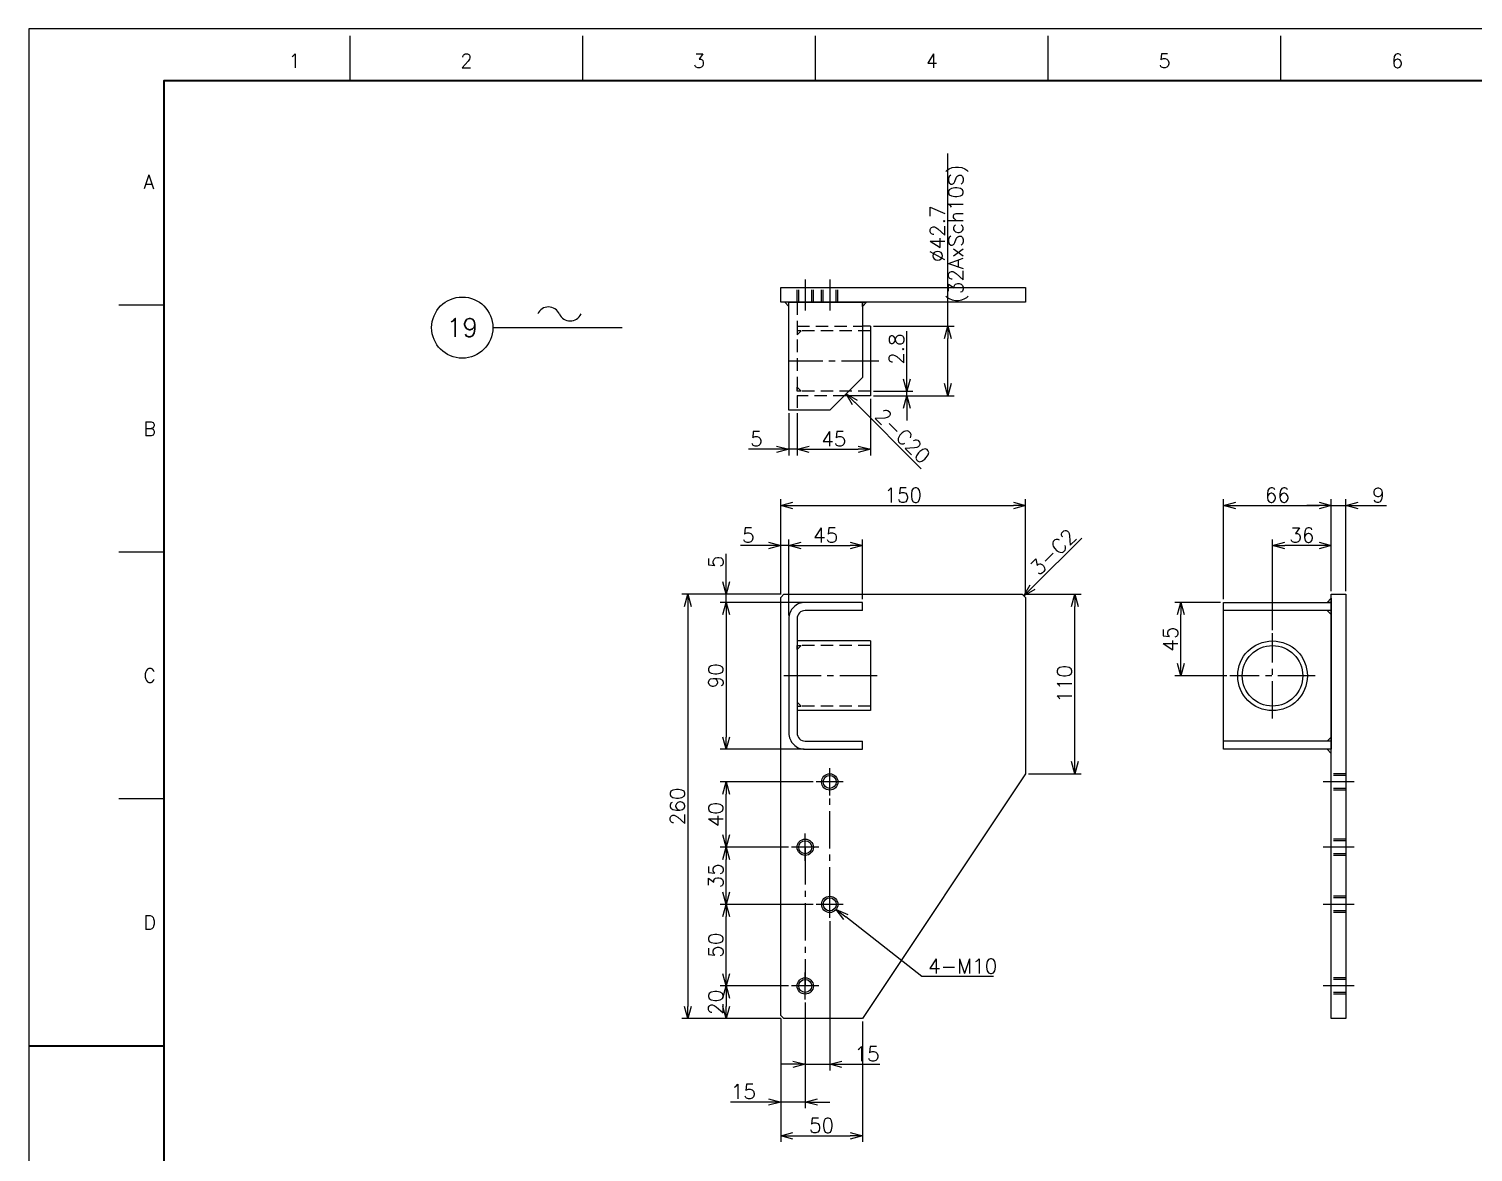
# Model space of a CAD drawing. Header units: millimetres. Extents: x 0 to 1764, y -17 to 1242.
# Drawn here: x 0 to 885, y 554 to 1242 of the extents above; entities that cross this region are included whole.
import ezdxf
from ezdxf import colors
from ezdxf.entities.mleader import LeaderData, LeaderLine
from ezdxf.enums import TextEntityAlignment as Align
from ezdxf.math import Vec2, Vec3

# ---------------------------------------------------------------- set-up
doc = ezdxf.new("R2010")
doc.units = ezdxf.units.MM
doc.header["$LTSCALE"] = 1.2
doc.header["$PDMODE"] = 99
doc.header["$PDSIZE"] = 1
doc.linetypes.add('CENTER2', pattern=[28.575, 19.05, -3.175, 3.175, -3.175])
doc.linetypes.add('HIDDEN', pattern=[9.525, 6.35, -3.175])
for name, color, linetype, lineweight in [('04_HIDDEN', 2, 'HIDDEN', 13), ('05_CENTER', 4, 'CENTER2', 13), ('08_DIM', 3, 'Continuous', 13), ('90_FRAME', 5, 'Continuous', 35)]:
    doc.layers.add(name, color=color, linetype=linetype, lineweight=lineweight)
doc.layers.add('91_BLANK', color=5, linetype='Continuous', lineweight=0, plot=False)
doc.styles.add('KSS_TXT', font='txt.shx', dxfattribs={"bigfont": 'extfont2.shx'})
doc.styles.get("Standard").update_dxf_attribs({"font": 'txt.shx', "bigfont": 'extfont2.shx'})
doc.dimstyles.new('KSS_DIM', dxfattribs={"dimscale": 3, "dimtxt": 3, "dimasz": 2.5, "dimexe": 1.25, "dimexo": 0.625, "dimtad": 1, "dimdsep": 46, "dimtxsty": 'KSS_TXT', "dimblk": 'OPEN30', "dimcen": 0, "dimazin": 2, "dimtfac": 0.75, "dimtmove": 0, "dimatfit": 3, "dimldrblk": 'OPEN30', "dimfxl": 1.25, "dimtolj": 1, "dimarcsym": 0})
doc.dimstyles.new('KSS_DIM$3', dxfattribs={"dimscale": 3, "dimtxt": 3, "dimasz": 2.5, "dimexe": 1.25, "dimexo": 0.625, "dimtad": 1, "dimtih": 1, "dimtoh": 1, "dimdsep": 46, "dimtxsty": 'KSS_TXT', "dimblk": 'OPEN30', "dimcen": 0, "dimazin": 2, "dimtfac": 0.75, "dimtofl": 0, "dimtmove": 0, "dimatfit": 3, "dimldrblk": 'OPEN30', "dimfxl": 1.25, "dimtolj": 1, "dimarcsym": 0})

# ---------------------------------------------------------------- blocks, each defined once
blk = doc.blocks.new('AM_BALLOON1')
at = {"transparency": 16777216}
blk.add_circle((0, 0), 5, dxfattribs=at)
blk.add_attdef('B_NUMBER', text='', height=3, dxfattribs=at).set_placement((0, 0), align=Align.MIDDLE_CENTER)
blk = doc.blocks.new('_OPEN')
at = {"color": 0, "linetype": 'ByBlock'}
for p, q in [((-1, 0.17), (0, 0)), ((0, 0), (-1, -0.17)), ((0, 0), (-1, 0))]:
    blk.add_line(p, q, dxfattribs=at)
blk = doc.blocks.new('p1ba05')
for centre, start, end in [((-2.95, 0.29), 24.2276, 155.5758), ((0, 1.62), 204.2276, 335.5758)]:
    blk.add_arc(centre, 1.62, start, end)
blk = doc.blocks.new('M10Tz_1')
at = {"color": 0}
for radius in [5, 4]:
    blk.add_circle((0, 0), radius, dxfattribs=at)
at = {"layer": '05_CENTER'}
for p, q in [((8.34, 0), (-8.34, 0)), ((0, -8.34), (0, 8.34))]:
    blk.add_line(p, q, dxfattribs=at)
blk = doc.blocks.new('_Open30')
at = {"color": 0, "linetype": 'ByBlock', "lineweight": -2}
for p, q in [((-1, 0.27), (0, 0)), ((0, 0), (-1, -0.27)), ((0, 0), (-1, 0))]:
    blk.add_line(p, q, dxfattribs=at)
blk = doc.blocks.new('*D160')
at = {"layer": '08_DIM', "color": 0, "lineweight": -2, "transparency": 16777216}
for p, q in [((515.6, 1014.92), (515.6, 980.31)), ((470.6, 1006.27), (470.6, 980.31)), ((478.1, 984.06), (508.1, 984.06))]:
    blk.add_line(p, q, dxfattribs=at)
at = {"layer": 'Defpoints', "color": 0, "transparency": 16777216}
for p in [(515.6, 1016.79), (470.6, 1008.14), (515.6, 984.06)]:
    blk.add_point(p, dxfattribs=at)
at = {"layer": '08_DIM', "color": 0, "lineweight": -2, "transparency": 16777216, "xscale": 7.5, "yscale": 7.5, "zscale": 7.5, "rotation": 180}
blk.add_blockref('_Open30', (470.6, 984.06), dxfattribs=at)
at = {"layer": '08_DIM', "color": 0, "lineweight": -2, "transparency": 16777216, "xscale": 7.5, "yscale": 7.5, "zscale": 7.5}
blk.add_blockref('_Open30', (515.6, 984.06), dxfattribs=at)
at = {"layer": '08_DIM', "color": 0, "transparency": 16777216, "insert": (493.1, 990.44), "char_height": 9, "attachment_point": 5, "style": 'KSS_TXT'}
blk.add_mtext('\\A1;45', dxfattribs=at)
blk = doc.blocks.new('*D161')
at = {"layer": '08_DIM', "color": 0, "lineweight": -2, "transparency": 16777216}
for p, q in [((465.6, 1006.27), (465.6, 980.31)), ((470.6, 1006.27), (470.6, 980.31)), ((458.1, 984.06), (440.85, 984.06)), ((470.6, 984.06), (465.6, 984.06)), ((478.1, 984.06), (485.6, 984.06))]:
    blk.add_line(p, q, dxfattribs=at)
at = {"layer": 'Defpoints', "color": 0, "transparency": 16777216}
for p in [(465.6, 1008.14), (470.6, 1008.14), (465.6, 984.06)]:
    blk.add_point(p, dxfattribs=at)
at = {"layer": '08_DIM', "color": 0, "lineweight": -2, "transparency": 16777216, "xscale": 7.5, "yscale": 7.5, "zscale": 7.5}
blk.add_blockref('_Open30', (465.6, 984.06), dxfattribs=at)
at = {"layer": '08_DIM', "color": 0, "lineweight": -2, "transparency": 16777216, "xscale": 7.5, "yscale": 7.5, "zscale": 7.5, "rotation": 180}
blk.add_blockref('_Open30', (470.6, 984.06), dxfattribs=at)
at = {"layer": '08_DIM', "color": 0, "transparency": 16777216, "insert": (445.72, 990.44), "char_height": 9, "attachment_point": 5, "style": 'KSS_TXT'}
blk.add_mtext('\\A1;5', dxfattribs=at)
blk = doc.blocks.new('*D162')
at = {"layer": '08_DIM', "color": 0, "lineweight": -2, "transparency": 16777216}
for p, q in [((563.05, 1059.49), (563.05, 1165.24)), ((517.47, 1059.49), (566.8, 1059.49)), ((563.05, 1024.29), (563.05, 1051.99)), ((517.47, 1016.79), (566.8, 1016.79))]:
    blk.add_line(p, q, dxfattribs=at)
at = {"layer": 'Defpoints', "color": 0, "transparency": 16777216}
for p in [(515.6, 1059.49), (563.05, 1059.49), (515.6, 1016.79)]:
    blk.add_point(p, dxfattribs=at)
at = {"layer": '08_DIM', "color": 0, "lineweight": -2, "transparency": 16777216, "xscale": 7.5, "yscale": 7.5, "zscale": 7.5}
for p, rotation in [((563.05, 1059.49), 90), ((563.05, 1016.79), 270)]:
    blk.add_blockref('_Open30', p, dxfattribs=dict(at, rotation=rotation))
at = {"layer": '08_DIM', "color": 0, "transparency": 16777216, "char_height": 9, "attachment_point": 5, "rotation": 90, "style": 'KSS_TXT'}
for s, insert in [('\\A1;(32AxSch10S)', (569.43, 1116.12)), ('\\A1;%%C42.7', (556.68, 1116.12))]:
    blk.add_mtext(s, dxfattribs=dict(at, insert=insert))
blk = doc.blocks.new('*D163')
at = {"layer": '08_DIM', "color": 0, "lineweight": -2, "transparency": 16777216}
for p, q in [((537.84, 1027.09), (537.84, 1056.34)), ((517.47, 1019.59), (541.59, 1019.59)), ((537.84, 1016.79), (537.84, 1019.59)), ((517.47, 1016.79), (541.59, 1016.79)), ((537.84, 1009.29), (537.84, 1001.79))]:
    blk.add_line(p, q, dxfattribs=at)
at = {"layer": 'Defpoints', "color": 0, "transparency": 16777216}
for p in [(515.6, 1019.59), (537.84, 1019.59), (515.6, 1016.79)]:
    blk.add_point(p, dxfattribs=at)
at = {"layer": '08_DIM', "color": 0, "lineweight": -2, "transparency": 16777216, "xscale": 7.5, "yscale": 7.5, "zscale": 7.5}
for p, rotation in [((537.84, 1019.59), 270), ((537.84, 1016.79), 90)]:
    blk.add_blockref('_Open30', p, dxfattribs=dict(at, rotation=rotation))
at = {"layer": '08_DIM', "color": 0, "transparency": 16777216, "insert": (531.47, 1045.47), "char_height": 9, "attachment_point": 5, "rotation": 90, "style": 'KSS_TXT'}
blk.add_mtext('\\A1;2.8', dxfattribs=at)
blk = doc.blocks.new('*D164')
at = {"layer": '08_DIM', "color": 0, "lineweight": -2, "transparency": 16777216}
for p, q in [((453.1, 925.1), (435.85, 925.1)), ((460.6, 895.18), (460.6, 928.85)), ((465.6, 925.1), (460.6, 925.1)), ((465.6, 882.18), (465.6, 928.85)), ((473.1, 925.1), (480.6, 925.1))]:
    blk.add_line(p, q, dxfattribs=at)
at = {"layer": 'Defpoints', "color": 0, "transparency": 16777216}
for p in [(460.6, 925.1), (460.6, 893.3), (465.6, 880.3)]:
    blk.add_point(p, dxfattribs=at)
at = {"layer": '08_DIM', "color": 0, "lineweight": -2, "transparency": 16777216, "xscale": 7.5, "yscale": 7.5, "zscale": 7.5}
blk.add_blockref('_Open30', (460.6, 925.1), dxfattribs=at)
at = {"layer": '08_DIM', "color": 0, "lineweight": -2, "transparency": 16777216, "xscale": 7.5, "yscale": 7.5, "zscale": 7.5, "rotation": 180}
blk.add_blockref('_Open30', (465.6, 925.1), dxfattribs=at)
at = {"layer": '08_DIM', "color": 0, "transparency": 16777216, "insert": (440.72, 931.48), "char_height": 9, "attachment_point": 5, "style": 'KSS_TXT'}
blk.add_mtext('\\A1;5', dxfattribs=at)
blk = doc.blocks.new('*D165')
at = {"layer": '08_DIM', "color": 0, "lineweight": -2, "transparency": 16777216}
for p, q in [((465.6, 882.18), (465.6, 928.85)), ((473.1, 925.1), (503.1, 925.1)), ((510.6, 892.18), (510.6, 928.85))]:
    blk.add_line(p, q, dxfattribs=at)
at = {"layer": 'Defpoints', "color": 0, "transparency": 16777216}
for p in [(510.6, 925.1), (510.6, 890.3), (465.6, 880.3)]:
    blk.add_point(p, dxfattribs=at)
at = {"layer": '08_DIM', "color": 0, "lineweight": -2, "transparency": 16777216, "xscale": 7.5, "yscale": 7.5, "zscale": 7.5, "rotation": 180}
blk.add_blockref('_Open30', (465.6, 925.1), dxfattribs=at)
at = {"layer": '08_DIM', "color": 0, "lineweight": -2, "transparency": 16777216, "xscale": 7.5, "yscale": 7.5, "zscale": 7.5}
blk.add_blockref('_Open30', (510.6, 925.1), dxfattribs=at)
at = {"layer": '08_DIM', "color": 0, "transparency": 16777216, "insert": (488.1, 931.48), "char_height": 9, "attachment_point": 5, "style": 'KSS_TXT'}
blk.add_mtext('\\A1;45', dxfattribs=at)
blk = doc.blocks.new('*D166')
at = {"layer": '08_DIM', "color": 0, "lineweight": -2, "transparency": 16777216}
for p, q in [((474.97, 890.3), (423.41, 890.3)), ((427.16, 882.8), (427.16, 807.8)), ((474.97, 800.3), (423.41, 800.3))]:
    blk.add_line(p, q, dxfattribs=at)
at = {"layer": 'Defpoints', "color": 0, "transparency": 16777216}
for p in [(476.85, 890.3), (427.16, 800.3), (476.85, 800.3)]:
    blk.add_point(p, dxfattribs=at)
at = {"layer": '08_DIM', "color": 0, "lineweight": -2, "transparency": 16777216, "xscale": 7.5, "yscale": 7.5, "zscale": 7.5}
for p, rotation in [((427.16, 890.3), 90), ((427.16, 800.3), 270)]:
    blk.add_blockref('_Open30', p, dxfattribs=dict(at, rotation=rotation))
at = {"layer": '08_DIM', "color": 0, "transparency": 16777216, "insert": (420.79, 845.3), "char_height": 9, "attachment_point": 5, "rotation": 90, "style": 'KSS_TXT'}
blk.add_mtext('\\A1;90', dxfattribs=at)
blk = doc.blocks.new('*D167')
at = {"layer": '08_DIM', "color": 0, "lineweight": -2, "transparency": 16777216}
for p, q in [((460.6, 895.18), (460.6, 953.43)), ((468.1, 949.68), (603.1, 949.68)), ((610.6, 895.18), (610.6, 953.43))]:
    blk.add_line(p, q, dxfattribs=at)
at = {"layer": 'Defpoints', "color": 0, "transparency": 16777216}
for p in [(610.6, 949.68), (460.6, 893.3), (610.6, 893.3)]:
    blk.add_point(p, dxfattribs=at)
at = {"layer": '08_DIM', "color": 0, "lineweight": -2, "transparency": 16777216, "xscale": 7.5, "yscale": 7.5, "zscale": 7.5, "rotation": 180}
blk.add_blockref('_Open30', (460.6, 949.68), dxfattribs=at)
at = {"layer": '08_DIM', "color": 0, "lineweight": -2, "transparency": 16777216, "xscale": 7.5, "yscale": 7.5, "zscale": 7.5}
blk.add_blockref('_Open30', (610.6, 949.68), dxfattribs=at)
at = {"layer": '08_DIM', "color": 0, "transparency": 16777216, "insert": (535.6, 956.05), "char_height": 9, "attachment_point": 5, "style": 'KSS_TXT'}
blk.add_mtext('\\A1;150', dxfattribs=at)
blk = doc.blocks.new('*D168')
at = {"layer": '08_DIM', "color": 0, "lineweight": -2, "transparency": 16777216}
for p, q in [((427.16, 902.8), (427.16, 920.05)), ((460.72, 895.3), (423.41, 895.3)), ((427.16, 890.3), (427.16, 895.3)), ((473.72, 890.3), (423.41, 890.3)), ((427.16, 882.8), (427.16, 875.3))]:
    blk.add_line(p, q, dxfattribs=at)
at = {"layer": 'Defpoints', "color": 0, "transparency": 16777216}
for p in [(427.16, 895.3), (462.6, 895.3), (475.6, 890.3)]:
    blk.add_point(p, dxfattribs=at)
at = {"layer": '08_DIM', "color": 0, "lineweight": -2, "transparency": 16777216, "xscale": 7.5, "yscale": 7.5, "zscale": 7.5}
for p, rotation in [((427.16, 895.3), 270), ((427.16, 890.3), 90)]:
    blk.add_blockref('_Open30', p, dxfattribs=dict(at, rotation=rotation))
at = {"layer": '08_DIM', "color": 0, "transparency": 16777216, "insert": (420.79, 915.18), "char_height": 9, "attachment_point": 5, "rotation": 90, "style": 'KSS_TXT'}
blk.add_mtext('\\A1;5', dxfattribs=at)
blk = doc.blocks.new('*D169')
at = {"layer": '08_DIM', "color": 0, "lineweight": -2, "transparency": 16777216}
for p, q in [((460.72, 895.3), (399.92, 895.3)), ((403.67, 887.8), (403.67, 642.8)), ((460.72, 635.3), (399.92, 635.3))]:
    blk.add_line(p, q, dxfattribs=at)
at = {"layer": 'Defpoints', "color": 0, "transparency": 16777216}
for p in [(462.6, 895.3), (403.67, 635.3), (462.6, 635.3)]:
    blk.add_point(p, dxfattribs=at)
at = {"layer": '08_DIM', "color": 0, "lineweight": -2, "transparency": 16777216, "xscale": 7.5, "yscale": 7.5, "zscale": 7.5}
for p, rotation in [((403.67, 895.3), 90), ((403.67, 635.3), 270)]:
    blk.add_blockref('_Open30', p, dxfattribs=dict(at, rotation=rotation))
at = {"layer": '08_DIM', "color": 0, "transparency": 16777216, "insert": (397.3, 765.3), "char_height": 9, "attachment_point": 5, "rotation": 90, "style": 'KSS_TXT'}
blk.add_mtext('\\A1;260', dxfattribs=at)
blk = doc.blocks.new('*D170')
at = {"layer": '08_DIM', "color": 0, "lineweight": -2, "transparency": 16777216}
for p, q in [((465.38, 655.3), (423.41, 655.3)), ((427.16, 647.8), (427.16, 642.8)), ((460.72, 635.3), (423.41, 635.3))]:
    blk.add_line(p, q, dxfattribs=at)
at = {"layer": 'Defpoints', "color": 0, "transparency": 16777216}
for p in [(467.26, 655.3), (427.16, 635.3), (462.6, 635.3)]:
    blk.add_point(p, dxfattribs=at)
at = {"layer": '08_DIM', "color": 0, "lineweight": -2, "transparency": 16777216, "xscale": 7.5, "yscale": 7.5, "zscale": 7.5}
for p, rotation in [((427.16, 655.3), 90), ((427.16, 635.3), 270)]:
    blk.add_blockref('_Open30', p, dxfattribs=dict(at, rotation=rotation))
at = {"layer": '08_DIM', "color": 0, "transparency": 16777216, "insert": (420.79, 645.3), "char_height": 9, "attachment_point": 5, "rotation": 90, "style": 'KSS_TXT'}
blk.add_mtext('\\A1;20', dxfattribs=at)
blk = doc.blocks.new('*D171')
at = {"layer": '08_DIM', "color": 0, "lineweight": -2, "transparency": 16777216}
for p, q in [((480.38, 705.3), (423.41, 705.3)), ((427.16, 662.8), (427.16, 697.8)), ((465.38, 655.3), (423.41, 655.3))]:
    blk.add_line(p, q, dxfattribs=at)
at = {"layer": 'Defpoints', "color": 0, "transparency": 16777216}
for p in [(427.16, 705.3), (482.25, 705.3), (467.26, 655.3)]:
    blk.add_point(p, dxfattribs=at)
at = {"layer": '08_DIM', "color": 0, "lineweight": -2, "transparency": 16777216, "xscale": 7.5, "yscale": 7.5, "zscale": 7.5}
for p, rotation in [((427.16, 705.3), 90), ((427.16, 655.3), 270)]:
    blk.add_blockref('_Open30', p, dxfattribs=dict(at, rotation=rotation))
at = {"layer": '08_DIM', "color": 0, "transparency": 16777216, "insert": (420.78, 680.3), "char_height": 9, "attachment_point": 5, "rotation": 90, "style": 'KSS_TXT'}
blk.add_mtext('\\A1;50', dxfattribs=at)
blk = doc.blocks.new('*D172')
at = {"layer": '08_DIM', "color": 0, "lineweight": -2, "transparency": 16777216}
for p, q in [((465.38, 740.3), (423.41, 740.3)), ((427.16, 712.8), (427.16, 732.8)), ((480.38, 705.3), (423.41, 705.3))]:
    blk.add_line(p, q, dxfattribs=at)
at = {"layer": 'Defpoints', "color": 0, "transparency": 16777216}
for p in [(427.16, 740.3), (467.25, 740.3), (482.25, 705.3)]:
    blk.add_point(p, dxfattribs=at)
at = {"layer": '08_DIM', "color": 0, "lineweight": -2, "transparency": 16777216, "xscale": 7.5, "yscale": 7.5, "zscale": 7.5}
for p, rotation in [((427.16, 740.3), 90), ((427.16, 705.3), 270)]:
    blk.add_blockref('_Open30', p, dxfattribs=dict(at, rotation=rotation))
at = {"layer": '08_DIM', "color": 0, "transparency": 16777216, "insert": (420.78, 722.8), "char_height": 9, "attachment_point": 5, "rotation": 90, "style": 'KSS_TXT'}
blk.add_mtext('\\A1;35', dxfattribs=at)
blk = doc.blocks.new('*D173')
at = {"layer": '08_DIM', "color": 0, "lineweight": -2, "transparency": 16777216}
for p, q in [((480.38, 780.3), (423.41, 780.3)), ((427.16, 747.8), (427.16, 772.8)), ((465.38, 740.3), (423.41, 740.3))]:
    blk.add_line(p, q, dxfattribs=at)
at = {"layer": 'Defpoints', "color": 0, "transparency": 16777216}
for p in [(427.16, 780.3), (482.25, 780.3), (467.25, 740.3)]:
    blk.add_point(p, dxfattribs=at)
at = {"layer": '08_DIM', "color": 0, "lineweight": -2, "transparency": 16777216, "xscale": 7.5, "yscale": 7.5, "zscale": 7.5}
for p, rotation in [((427.16, 780.3), 90), ((427.16, 740.3), 270)]:
    blk.add_blockref('_Open30', p, dxfattribs=dict(at, rotation=rotation))
at = {"layer": '08_DIM', "color": 0, "transparency": 16777216, "insert": (420.79, 760.3), "char_height": 9, "attachment_point": 5, "rotation": 90, "style": 'KSS_TXT'}
blk.add_mtext('\\A1;40', dxfattribs=at)
blk = doc.blocks.new('*D174')
at = {"layer": '08_DIM', "color": 0, "lineweight": -2, "transparency": 16777216}
for p, q in [((475.6, 645.09), (475.6, 580.46)), ((460.6, 635.43), (460.6, 580.46)), ((453.1, 584.21), (429.85, 584.21)), ((475.6, 584.21), (460.6, 584.21)), ((483.1, 584.21), (490.6, 584.21))]:
    blk.add_line(p, q, dxfattribs=at)
at = {"layer": 'Defpoints', "color": 0, "transparency": 16777216}
for p in [(475.6, 646.96), (460.6, 637.3), (460.6, 584.21)]:
    blk.add_point(p, dxfattribs=at)
at = {"layer": '08_DIM', "color": 0, "lineweight": -2, "transparency": 16777216, "xscale": 7.5, "yscale": 7.5, "zscale": 7.5}
blk.add_blockref('_Open30', (460.6, 584.21), dxfattribs=at)
at = {"layer": '08_DIM', "color": 0, "lineweight": -2, "transparency": 16777216, "xscale": 7.5, "yscale": 7.5, "zscale": 7.5, "rotation": 180}
blk.add_blockref('_Open30', (475.6, 584.21), dxfattribs=at)
at = {"layer": '08_DIM', "color": 0, "transparency": 16777216, "insert": (437.72, 590.59), "char_height": 9, "attachment_point": 5, "style": 'KSS_TXT'}
blk.add_mtext('\\A1;15', dxfattribs=at)
blk = doc.blocks.new('*D175')
at = {"layer": '08_DIM', "color": 0, "lineweight": -2, "transparency": 16777216}
for p, q in [((490.59, 695.09), (490.59, 603.55)), ((475.6, 645.09), (475.6, 603.55)), ((468.1, 607.3), (460.6, 607.3)), ((475.6, 607.3), (490.59, 607.3)), ((498.09, 607.3), (521.34, 607.3))]:
    blk.add_line(p, q, dxfattribs=at)
at = {"layer": 'Defpoints', "color": 0, "transparency": 16777216}
for p in [(490.59, 696.96), (475.6, 646.96), (490.59, 607.3)]:
    blk.add_point(p, dxfattribs=at)
at = {"layer": '08_DIM', "color": 0, "lineweight": -2, "transparency": 16777216, "xscale": 7.5, "yscale": 7.5, "zscale": 7.5}
blk.add_blockref('_Open30', (475.6, 607.3), dxfattribs=at)
at = {"layer": '08_DIM', "color": 0, "lineweight": -2, "transparency": 16777216, "xscale": 7.5, "yscale": 7.5, "zscale": 7.5, "rotation": 180}
blk.add_blockref('_Open30', (490.59, 607.3), dxfattribs=at)
at = {"layer": '08_DIM', "color": 0, "transparency": 16777216, "insert": (513.47, 613.68), "char_height": 9, "attachment_point": 5, "style": 'KSS_TXT'}
blk.add_mtext('\\A1;15', dxfattribs=at)
blk = doc.blocks.new('*D176')
at = {"layer": '08_DIM', "color": 0, "lineweight": -2, "transparency": 16777216}
for p, q in [((460.6, 635.43), (460.6, 559.76)), ((510.6, 633.43), (510.6, 559.76)), ((468.1, 563.51), (503.1, 563.51))]:
    blk.add_line(p, q, dxfattribs=at)
at = {"layer": 'Defpoints', "color": 0, "transparency": 16777216}
for p in [(460.6, 637.3), (510.6, 635.3), (510.6, 563.51)]:
    blk.add_point(p, dxfattribs=at)
at = {"layer": '08_DIM', "color": 0, "lineweight": -2, "transparency": 16777216, "xscale": 7.5, "yscale": 7.5, "zscale": 7.5, "rotation": 180}
blk.add_blockref('_Open30', (460.6, 563.51), dxfattribs=at)
at = {"layer": '08_DIM', "color": 0, "lineweight": -2, "transparency": 16777216, "xscale": 7.5, "yscale": 7.5, "zscale": 7.5}
blk.add_blockref('_Open30', (510.6, 563.51), dxfattribs=at)
at = {"layer": '08_DIM', "color": 0, "transparency": 16777216, "insert": (485.6, 569.89), "char_height": 9, "attachment_point": 5, "style": 'KSS_TXT'}
blk.add_mtext('\\A1;50', dxfattribs=at)
blk = doc.blocks.new('*D177')
at = {"layer": '08_DIM', "color": 0, "lineweight": -2, "transparency": 16777216}
for p, q in [((610.47, 895.3), (644.57, 895.3)), ((640.82, 792.8), (640.82, 887.8)), ((612.47, 785.3), (644.57, 785.3))]:
    blk.add_line(p, q, dxfattribs=at)
at = {"layer": 'Defpoints', "color": 0, "transparency": 16777216}
for p in [(608.6, 895.3), (640.82, 895.3), (610.6, 785.3)]:
    blk.add_point(p, dxfattribs=at)
at = {"layer": '08_DIM', "color": 0, "lineweight": -2, "transparency": 16777216, "xscale": 7.5, "yscale": 7.5, "zscale": 7.5}
for p, rotation in [((640.82, 895.3), 90), ((640.82, 785.3), 270)]:
    blk.add_blockref('_Open30', p, dxfattribs=dict(at, rotation=rotation))
at = {"layer": '08_DIM', "color": 0, "transparency": 16777216, "insert": (634.44, 840.3), "char_height": 9, "attachment_point": 5, "rotation": 90, "style": 'KSS_TXT'}
blk.add_mtext('\\A1;110', dxfattribs=at)
blk = doc.blocks.new('*D178')
at = {"layer": '08_DIM', "color": 0, "lineweight": -2, "transparency": 16777216}
for p, q in [((730, 890.3), (701.94, 890.3)), ((705.69, 852.8), (705.69, 882.8)), ((733.84, 845.3), (701.94, 845.3))]:
    blk.add_line(p, q, dxfattribs=at)
at = {"layer": 'Defpoints', "color": 0, "transparency": 16777216}
for p in [(705.69, 890.3), (731.88, 890.3), (735.71, 845.3)]:
    blk.add_point(p, dxfattribs=at)
at = {"layer": '08_DIM', "color": 0, "lineweight": -2, "transparency": 16777216, "xscale": 7.5, "yscale": 7.5, "zscale": 7.5}
for p, rotation in [((705.69, 890.3), 90), ((705.69, 845.3), 270)]:
    blk.add_blockref('_Open30', p, dxfattribs=dict(at, rotation=rotation))
at = {"layer": '08_DIM', "color": 0, "transparency": 16777216, "insert": (699.31, 867.8), "char_height": 9, "attachment_point": 5, "rotation": 90, "style": 'KSS_TXT'}
blk.add_mtext('\\A1;45', dxfattribs=at)
blk = doc.blocks.new('*D179')
at = {"layer": '08_DIM', "color": 0, "lineweight": -2, "transparency": 16777216}
for p, q in [((761.88, 873.34), (761.88, 928.85)), ((790.38, 925.1), (769.38, 925.1)), ((797.88, 897.18), (797.88, 928.85))]:
    blk.add_line(p, q, dxfattribs=at)
at = {"layer": 'Defpoints', "color": 0, "transparency": 16777216}
for p in [(761.88, 925.1), (797.88, 895.3), (761.88, 871.47)]:
    blk.add_point(p, dxfattribs=at)
at = {"layer": '08_DIM', "color": 0, "lineweight": -2, "transparency": 16777216, "xscale": 7.5, "yscale": 7.5, "zscale": 7.5, "rotation": 180}
blk.add_blockref('_Open30', (761.88, 925.1), dxfattribs=at)
at = {"layer": '08_DIM', "color": 0, "lineweight": -2, "transparency": 16777216, "xscale": 7.5, "yscale": 7.5, "zscale": 7.5}
blk.add_blockref('_Open30', (797.88, 925.1), dxfattribs=at)
at = {"layer": '08_DIM', "color": 0, "transparency": 16777216, "insert": (779.88, 931.48), "char_height": 9, "attachment_point": 5, "style": 'KSS_TXT'}
blk.add_mtext('\\A1;36', dxfattribs=at)
blk = doc.blocks.new('*D180')
at = {"layer": '08_DIM', "color": 0, "lineweight": -2, "transparency": 16777216}
for p, q in [((731.88, 892.18), (731.88, 953.43)), ((739.38, 949.68), (790.38, 949.68)), ((797.88, 897.18), (797.88, 953.43))]:
    blk.add_line(p, q, dxfattribs=at)
at = {"layer": 'Defpoints', "color": 0, "transparency": 16777216}
for p in [(797.88, 949.68), (797.88, 895.3), (731.88, 890.3)]:
    blk.add_point(p, dxfattribs=at)
at = {"layer": '08_DIM', "color": 0, "lineweight": -2, "transparency": 16777216, "xscale": 7.5, "yscale": 7.5, "zscale": 7.5, "rotation": 180}
blk.add_blockref('_Open30', (731.88, 949.68), dxfattribs=at)
at = {"layer": '08_DIM', "color": 0, "lineweight": -2, "transparency": 16777216, "xscale": 7.5, "yscale": 7.5, "zscale": 7.5}
blk.add_blockref('_Open30', (797.88, 949.68), dxfattribs=at)
at = {"layer": '08_DIM', "color": 0, "transparency": 16777216, "insert": (764.88, 956.05), "char_height": 9, "attachment_point": 5, "style": 'KSS_TXT'}
blk.add_mtext('\\A1;66', dxfattribs=at)
blk = doc.blocks.new('*D181')
at = {"layer": '08_DIM', "color": 0, "lineweight": -2, "transparency": 16777216}
for p, q in [((790.38, 949.68), (782.88, 949.68)), ((797.88, 897.18), (797.88, 953.43)), ((797.88, 949.68), (806.88, 949.68)), ((806.88, 897.18), (806.88, 953.43)), ((814.38, 949.68), (831.63, 949.68))]:
    blk.add_line(p, q, dxfattribs=at)
at = {"layer": 'Defpoints', "color": 0, "transparency": 16777216}
for p in [(806.88, 949.68), (797.88, 895.3), (806.88, 895.3)]:
    blk.add_point(p, dxfattribs=at)
at = {"layer": '08_DIM', "color": 0, "lineweight": -2, "transparency": 16777216, "xscale": 7.5, "yscale": 7.5, "zscale": 7.5}
blk.add_blockref('_Open30', (797.88, 949.68), dxfattribs=at)
at = {"layer": '08_DIM', "color": 0, "lineweight": -2, "transparency": 16777216, "xscale": 7.5, "yscale": 7.5, "zscale": 7.5, "rotation": 180}
blk.add_blockref('_Open30', (806.88, 949.68), dxfattribs=at)
at = {"layer": '08_DIM', "color": 0, "transparency": 16777216, "insert": (826.75, 956.05), "char_height": 9, "attachment_point": 5, "style": 'KSS_TXT'}
blk.add_mtext('\\A1;9', dxfattribs=at)
blk = doc.blocks.new('*D182')
at = {"layer": '08_DIM', "color": 0, "lineweight": -2, "transparency": 16777216}
blk.add_line((505.9, 1012.84), (546.62, 972.12), dxfattribs=at)
at = {"layer": 'Defpoints', "color": 0, "transparency": 16777216}
for p in [(500.6, 1018.14), (542.24, 976.5), (542.24, 976.5)]:
    blk.add_point(p, dxfattribs=at)
at = {"layer": '08_DIM', "color": 0, "lineweight": -2, "transparency": 16777216, "xscale": 7.5, "yscale": 7.5, "zscale": 7.5, "rotation": 135}
blk.add_blockref('_Open30', (500.6, 1018.14), dxfattribs=at)
at = {"layer": '08_DIM', "color": 0, "transparency": 16777216, "insert": (535.48, 992.27), "char_height": 9, "attachment_point": 5, "rotation": 315, "style": 'KSS_TXT'}
blk.add_mtext('\\A1;2-C20', dxfattribs=at)
blk = doc.blocks.new('*D183')
at = {"layer": '08_DIM', "color": 0, "lineweight": -2, "transparency": 16777216}
blk.add_line((614.9, 899.6), (644.99, 929.7), dxfattribs=at)
at = {"layer": 'Defpoints', "color": 0, "transparency": 16777216}
for p in [(654.4, 939.1), (654.4, 939.1), (609.6, 894.3)]:
    blk.add_point(p, dxfattribs=at)
at = {"layer": '08_DIM', "color": 0, "lineweight": -2, "transparency": 16777216, "xscale": 7.5, "yscale": 7.5, "zscale": 7.5, "rotation": 225}
blk.add_blockref('_Open30', (609.6, 894.3), dxfattribs=at)
at = {"layer": '08_DIM', "color": 0, "transparency": 16777216, "insert": (627.49, 921.21), "char_height": 9, "attachment_point": 5, "rotation": 45, "style": 'KSS_TXT'}
blk.add_mtext('\\A1;3-C2', dxfattribs=at)
blk = doc.blocks.new('*D184')
at = {"layer": '08_DIM', "color": 0, "lineweight": -2, "transparency": 16777216}
for p, q in [((546.95, 661.06), (500.43, 697.58)), ((591.01, 661.06), (546.95, 661.06))]:
    blk.add_line(p, q, dxfattribs=at)
at = {"layer": 'Defpoints', "color": 0, "transparency": 16777216}
for p in [(486.66, 708.39), (494.53, 702.21)]:
    blk.add_point(p, dxfattribs=at)
at = {"layer": '08_DIM', "color": 0, "lineweight": -2, "transparency": 16777216, "xscale": 7.5, "yscale": 7.5, "zscale": 7.5, "rotation": 141.8661350978842}
blk.add_blockref('_Open30', (494.53, 702.21), dxfattribs=at)
at = {"layer": '08_DIM', "color": 0, "transparency": 16777216, "insert": (572.07, 667.44), "char_height": 9, "attachment_point": 5, "style": 'KSS_TXT'}
blk.add_mtext('\\A1;4-M10', dxfattribs=at)

msp = doc.modelspace()

# ---------------------------------------------------------------- linework, layer by layer
at = {"color": 0}
for p, q in [((515.596, 1059.49), (510.596, 1059.49)), ((515.596, 1059.49), (515.596, 1016.79)), ((515.596, 1016.79), (500.246, 1016.79)), ((510.596, 885.301), (475.596, 885.301)), ((797.879, 885.301), (731.879, 885.301)), ((470.596, 880.301), (470.596, 810.301)), ((515.596, 866.651), (470.596, 866.651)), ((515.596, 866.651), (515.596, 823.951)), ((515.596, 823.951), (470.596, 823.951)), ((475.596, 805.301), (510.596, 805.301)), ((797.879, 805.301), (731.879, 805.301))]:
    msp.add_line(p, q, dxfattribs=at)
for points in [[(610.596, 1074.14), (460.596, 1074.14), (460.596, 1083.14), (610.596, 1083.14)], [(610.596, 1083.14), (610.596, 1083.14), (610.596, 1074.14), (610.596, 1074.14)]]:
    msp.add_lwpolyline(points, dxfattribs=at)
at = {"color": 3}
for points in [[(465.596, 1074.14), (463.096, 1074.14), (463.096, 1074.14), (465.596, 1071.64)], [(510.596, 1074.14), (513.096, 1074.14), (513.096, 1074.14), (510.596, 1071.64)], [(470.596, 1056.69), (470.596, 1054.19), (470.596, 1054.19), (473.096, 1056.69)], [(470.596, 1019.59), (470.596, 1022.09), (470.596, 1022.09), (473.096, 1019.59)], [(797.879, 890.301), (795.379, 890.301), (795.379, 890.301), (797.879, 892.801)], [(797.879, 885.301), (795.379, 885.301), (795.379, 885.301), (797.879, 882.801)], [(470.596, 863.851), (473.096, 863.851), (473.096, 863.851), (470.596, 861.351)], [(470.596, 826.751), (473.096, 826.751), (473.096, 826.751), (470.596, 829.251)], [(797.879, 805.301), (795.379, 805.301), (795.379, 805.301), (797.879, 807.801)], [(797.879, 800.301), (795.379, 800.301), (795.379, 800.301), (797.879, 797.801)]]:
    msp.add_lwpolyline(points, close=True, dxfattribs=at)
at = {"color": 0}
for points in [[(465.596, 1074.14), (510.596, 1074.14), (510.596, 1028.14), (490.596, 1008.14), (465.596, 1008.14)], [(462.596, 895.301), (608.596, 895.301), (610.596, 893.301), (610.596, 785.301), (510.596, 635.301), (462.596, 635.301), (460.596, 637.301), (460.596, 893.301)], [(806.879, 635.301), (797.879, 635.301), (797.879, 895.301), (806.879, 895.301)], [(731.879, 890.301), (797.879, 890.301), (797.879, 800.301), (731.879, 800.301)]]:
    msp.add_lwpolyline(points, close=True, dxfattribs=at)
msp.add_lwpolyline([(510.596, 885.301), (510.596, 890.301), (475.596, 890.301, 0.4142136), (465.596, 880.301), (465.596, 810.301, 0.4142136), (475.596, 800.301), (510.596, 800.301), (510.596, 805.301)], format="xyb", dxfattribs=at)
for radius in [21.35, 18.55]:
    msp.add_circle((761.879, 845.301), radius, dxfattribs=at)
for centre, start, end in [((475.596, 880.301), 90, 180), ((475.596, 810.301), 180, 270)]:
    msp.add_arc(centre, 5, start, end, dxfattribs=at)
at = {"layer": '04_HIDDEN'}
for p, q in [((470.596, 1074.14), (470.596, 1083.14)), ((471.596, 1074.14), (471.596, 1083.14)), ((479.596, 1074.14), (479.596, 1083.14)), ((480.596, 1074.14), (480.596, 1083.14)), ((485.596, 1074.14), (485.596, 1083.14)), ((486.596, 1074.14), (486.596, 1083.14)), ((494.596, 1074.14), (494.596, 1083.14)), ((495.596, 1074.14), (495.596, 1083.14)), ((470.596, 1074.14), (470.596, 1008.14)), ((470.596, 1059.49), (510.596, 1059.49)), ((515.596, 1056.69), (470.596, 1056.69)), ((515.596, 1019.59), (470.596, 1019.59)), ((500.246, 1016.79), (470.596, 1016.79)), ((515.596, 863.851), (470.596, 863.851)), ((515.596, 826.751), (470.596, 826.751)), ((806.879, 785.301), (797.879, 785.301)), ((806.879, 784.301), (797.879, 784.301)), ((806.879, 776.301), (797.879, 776.301)), ((806.879, 775.301), (797.879, 775.301)), ((806.879, 745.301), (797.879, 745.301)), ((806.879, 744.301), (797.879, 744.301)), ((806.879, 736.301), (797.879, 736.301)), ((806.879, 735.301), (797.879, 735.301)), ((806.879, 710.301), (797.879, 710.301)), ((806.879, 709.301), (797.879, 709.301)), ((806.879, 701.301), (797.879, 701.301)), ((806.879, 700.301), (797.879, 700.301)), ((806.879, 660.301), (797.879, 660.301)), ((806.879, 659.301), (797.879, 659.301)), ((806.879, 651.301), (797.879, 651.301)), ((806.879, 650.301), (797.879, 650.301))]:
    msp.add_line(p, q, dxfattribs=at)
at = {"layer": '05_CENTER'}
for p, q in [((475.596, 1088.14), (475.596, 1069.14)), ((490.596, 1088.14), (490.596, 1069.14)), ((520.596, 1038.14), (465.596, 1038.14)), ((761.879, 819.136), (761.879, 871.467)), ((519.619, 845.301), (461.934, 845.301)), ((788.044, 845.301), (735.713, 845.301)), ((490.594, 705.301), (490.596, 780.301)), ((811.879, 780.301), (792.879, 780.301)), ((475.596, 740.301), (475.597, 655.302)), ((811.879, 740.301), (792.879, 740.301)), ((811.879, 705.301), (792.879, 705.301)), ((811.879, 655.301), (792.879, 655.301))]:
    msp.add_line(p, q, dxfattribs=at)
at = {"layer": '08_DIM'}
msp.add_line((284.262, 1058.598), (363.373, 1058.598), dxfattribs=at)
at = {"layer": '90_FRAME', "color": 4, "lineweight": 13}
for p, q in [((196.76, 1209.75), (196.76, 1237.359)), ((339.328, 1209.75), (339.328, 1237.359)), ((481.896, 1209.75), (481.896, 1237.359)), ((624.464, 1209.75), (624.464, 1237.359)), ((767.032, 1209.75), (767.032, 1237.359)), ((82.742, 1072.29), (55.133, 1072.29)), ((82.742, 921.066), (55.133, 921.066)), ((82.742, 769.842), (55.133, 769.842))]:
    msp.add_line(p, q, dxfattribs=at)
at = {"layer": '90_FRAME'}
msp.add_line((0, 618.618), (82.742, 618.618), dxfattribs=at)
msp.add_lwpolyline([(82.742, 27.485), (1736.459, 27.485), (1736.459, 1209.75), (82.742, 1209.75)], close=True, dxfattribs=at)
at = {"layer": '91_BLANK'}
msp.add_lwpolyline([(0, 0), (1764.068, 0), (1764.068, 1241.619), (0, 1241.619)], close=True, dxfattribs=at)

# ---------------------------------------------------------------- block references
at = {"extrusion": (0, 0, -1), "xscale": -1, "zscale": -1}
for p in [(-490.596, 780.301), (-475.596, 740.301), (-490.594, 705.301), (-475.597, 655.302)]:
    msp.add_blockref('M10Tz_1', p, dxfattribs=at)
at = {"layer": '08_DIM', "xscale": 4.5, "yscale": 4.5, "zscale": 4.5}
msp.add_blockref('p1ba05', (331.614, 1062.701), dxfattribs=at)

# ---------------------------------------------------------------- texts
at = {"layer": '90_FRAME', "color": 0, "lineweight": 13, "style": 'KSS_TXT'}
for s, p in [('1', (162.682, 1215.249)), ('2', (268.044, 1215.249)), ('3', (410.612, 1215.249)), ('4', (553.18, 1215.249)), ('5', (695.748, 1215.249)), ('6', (838.316, 1215.249))]:
    msp.add_text(s, height=8.52, dxfattribs=at).set_placement(p, align=Align.BOTTOM_CENTER)
for s, p in [('A', (70.199, 1147.902)), ('B', (70.199, 996.678)), ('C', (70.199, 845.454)), ('D', (70.199, 694.23))]:
    msp.add_text(s, height=8.52, dxfattribs=at).set_placement(p, align=Align.MIDDLE_LEFT)

# ---------------------------------------------------------------- dimensions: what is measured, and where the dimension line sits
at = {"layer": '08_DIM'}
dim = msp.add_linear_dim(base=(563.052, 1059.49), p1=(515.596, 1016.79), p2=(515.596, 1059.49), angle=90, text='%%C<>', dimstyle='KSS_DIM', override={"dimpost": '\\X(32AxSch10S)', "dimarcsym": 1}, dxfattribs=at)
dim.commit()
dim.dimension.update_dxf_attribs({"geometry": '*D162', "text_midpoint": (563.052, 1116.115)})
for base, p1, p2, picture, middle in [((537.845, 1019.59), (515.596, 1016.79), (515.596, 1019.59), '*D163', (531.47, 1045.465)), ((427.165, 895.301), (475.596, 890.301), (462.596, 895.301), '*D168', (420.79, 915.176)), ((403.673, 635.301), (462.596, 895.301), (462.596, 635.301), '*D169', (397.298, 765.301)), ((640.819, 895.301), (610.596, 785.301), (608.596, 895.301), '*D177', (634.444, 840.301)), ((427.165, 800.301), (476.846, 890.301), (476.846, 800.301), '*D166', (420.79, 845.301)), ((705.686, 890.301), (735.713, 845.301), (731.879, 890.301), '*D178', (699.311, 867.801)), ((427.165, 780.301), (467.255, 740.301), (482.255, 780.301), '*D173', (420.79, 760.301)), ((427.165, 740.301), (482.253, 705.301), (467.255, 740.301), '*D172', (420.783, 722.801)), ((427.165, 705.301), (467.256, 655.302), (482.253, 705.301), '*D171', (420.783, 680.302)), ((427.165, 635.301), (467.256, 655.302), (462.596, 635.301), '*D170', (420.79, 645.302))]:
    dim = msp.add_linear_dim(base=base, p1=p1, p2=p2, angle=90, dimstyle='KSS_DIM', override={"dimarcsym": 1}, dxfattribs=at)
    dim.commit()
    dim.dimension.update_dxf_attribs({"geometry": picture, "text_midpoint": middle})
dim = msp.add_linear_dim(base=(542.237, 976.499), p1=(500.596, 1018.14), p2=(542.237, 976.499), angle=315, text='2-C20', dimstyle='KSS_DIM', override={"dimse1": 1, "dimse2": 1, "dimsd2": 1, "dimarcsym": 1}, dxfattribs=at)
dim.commit()
dim.dimension.update_dxf_attribs({"geometry": '*D182', "text_midpoint": (530.974, 987.762), "dimtype": 161})
for base, p1, p2, picture, middle in [((515.596, 984.065), (470.596, 1008.14), (515.596, 1016.79), '*D160', (493.096, 990.44)), ((465.596, 984.065), (470.596, 1008.14), (465.596, 1008.14), '*D161', (445.721, 990.44)), ((610.596, 949.679), (460.596, 893.301), (610.596, 893.301), '*D167', (535.596, 956.054)), ((797.879, 949.679), (731.879, 890.301), (797.879, 895.301), '*D180', (764.879, 956.054)), ((806.879, 949.679), (797.879, 895.301), (806.879, 895.301), '*D181', (826.754, 956.054)), ((460.596, 925.103), (465.596, 880.301), (460.596, 893.301), '*D164', (440.721, 931.478)), ((510.596, 925.103), (465.596, 880.301), (510.596, 890.301), '*D165', (488.096, 931.478)), ((761.879, 925.103), (797.879, 895.301), (761.879, 871.467), '*D179', (779.879, 931.478)), ((490.594, 607.301), (475.597, 646.961), (490.594, 696.96), '*D175', (513.469, 613.682)), ((460.596, 584.21), (475.597, 646.961), (460.596, 637.301), '*D174', (437.721, 590.591)), ((510.596, 563.51), (460.596, 637.301), (510.596, 635.301), '*D176', (485.596, 569.891))]:
    dim = msp.add_linear_dim(base=base, p1=p1, p2=p2, dimstyle='KSS_DIM', override={"dimarcsym": 1}, dxfattribs=at)
    dim.commit()
    dim.dimension.update_dxf_attribs({"geometry": picture, "text_midpoint": middle})
dim = msp.add_aligned_dim(p1=(609.596, 894.301), p2=(654.398, 939.103), distance=0, text='3-C2', dimstyle='KSS_DIM', override={"dimse1": 1, "dimse2": 1, "dimsd2": 1, "dimarcsym": 1}, dxfattribs=at)
dim.commit()
dim.dimension.update_dxf_attribs({"geometry": '*D183', "text_midpoint": (627.489, 921.21)})
dim = msp.add_diameter_dim_2p(p1=(486.662, 708.389), p2=(494.527, 702.214), text='4-M<>', dimstyle='KSS_DIM$3', override={"dimpost": '<>', "dimtix": 1, "dimarcsym": 1}, dxfattribs=at)
dim.commit()
dim.dimension.update_dxf_attribs({"geometry": '*D184', "text_midpoint": (572.071, 661.062), "dimtype": 163})

# ---------------------------------------------------------------- leaders
ml = msp.add_multileader_block('Standard', dxfattribs=at)
ml.set_content('AM_BALLOON1', color=256, scale=3.75)
ml.set_attribute('B_NUMBER', '19', width=0)
ml.set_leader_properties(color=256, linetype='ByLayer', lineweight=-1)
ml.set_arrow_properties(name='OPEN')
ml.build(insert=Vec2(0, 0))
ml.multileader.update_dxf_attribs({"leader_type": 0, "has_dogleg": 0, "text_right_attachment_type": 6, "dogleg_length": 0, "arrow_head_size": 7.5, "scale": 2.5, "block_connection_type": 1})
ctx = ml.context
ctx.base_point, ctx.scale, ctx.char_height, ctx.arrow_head_size, ctx.landing_gap_size, ctx.plane_origin = Vec3(265.49, 1058.613), 2.5, 15, 7.5, 7.5, Vec3(265.49, 1058.613)
ctx.right_attachment, ctx.attachment_type = 6, 1
notes = []
notes.append((ctx, [(0, (0, 0, 0), (0, 0), (1, 0), 1, [])]))
ctx.block.insert = Vec3(265.49, 1058.613)
ml = msp.add_multileader_block('Standard', dxfattribs=at)
ml.set_content('AM_BALLOON1', color=256, scale=3.75)
ml.set_attribute('B_NUMBER', '20', width=0)
ml.set_leader_properties(color=256, linetype='ByLayer', lineweight=-1)
ml.set_arrow_properties(name='OPEN')
ml.build(insert=Vec2(0, 0))
ml.multileader.update_dxf_attribs({"leader_type": 0, "has_dogleg": 0, "text_right_attachment_type": 6, "dogleg_length": 0, "arrow_head_size": 7.5, "scale": 2.5, "block_connection_type": 1})
ctx = ml.context
ctx.base_point, ctx.scale, ctx.char_height, ctx.arrow_head_size, ctx.landing_gap_size, ctx.plane_origin = Vec3(988.724, 1058.613), 2.5, 15, 7.5, 7.5, Vec3(988.724, 1058.613)
ctx.right_attachment, ctx.attachment_type = 6, 1
notes.append((ctx, [(0, (0, 0, 0), (0, 0), (1, 0), 1, [])]))
ctx.block.insert = Vec3(988.724, 1058.613)
for ctx, leaders in notes:
    for number, flags, end, landing, length, lines in leaders:
        leader = LeaderData()
        leader.index, (leader.has_last_leader_line, leader.has_dogleg_vector, leader.attachment_direction) = number, flags
        leader.last_leader_point, leader.dogleg_vector, leader.dogleg_length = Vec3(end), Vec3(landing), length
        for number, points, colour, breaks in lines:
            line = LeaderLine()
            line.index, line.vertices, line.color, line.breaks = number, Vec3.list(points), colors.encode_raw_color(colour), breaks
            leader.lines.append(line)
        ctx.leaders.append(leader)

doc.saveas('drawing.dxf')
